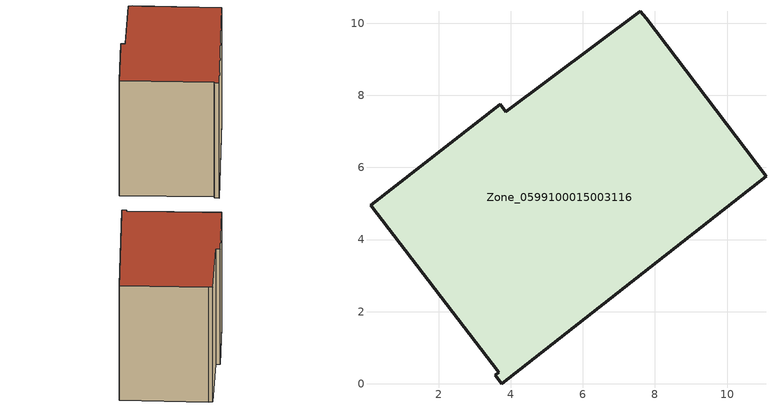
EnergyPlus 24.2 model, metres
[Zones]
Zone_0599100015003116
 floor ground (C_G): 7.76,10.14 11.08,5.76 3.75,0 3.57,0.24 3.67,0.31 0.11,4.95 3.7,7.75 3.86,7.54 7.59,10.33 z0.85
 wall outside (C_F): 11.08,5.76 7.76,10.14 7.59,10.33 3.86,7.54 3.7,7.75 0.11,4.95 3.67,0.31 3.57,0.24 3.75,0 11.08,5.76 z0.85:8.99
 roof outside (C_R): 3.57,0.24 3.75,0 11.08,5.76 7.76,10.14 7.59,10.33 3.86,7.54 3.7,7.75 0.11,4.95 3.67,0.31 z8.99
[BUILDING]
Pand.0599100015003116: North Axis=0; Terrain=City; Loads Convergence Tolerance Value=0.04; Temperature Convergence Tolerance Value=0.4; Solar Distribution=FullExterior; Maximum Number of Warmup Days=25; Minimum Number of Warmup Days=1
[Site:Location]
Rotterdam.The.Hague.AP_ZH_NLD Design_Conditions: Latitude=51.96; Longitude=4.45; Time Zone=1; Elevation=-4.5
[SITE:GROUNDTEMPERATURE:BUILDINGSURFACE]
18, 18, 18, 18, 18, 18, 18, 18, 18, 18, 18, 18
[MATERIAL] Thermal Absorptance=0.9; Solar Absorptance=0.7; Visible Absorptance=0.7
Name | Roughness | Thickness | Conductivity | Density | Specific Heat
G.TI.1975-1991 | MediumSmooth | 0.15 | 0.288461 | 540 | 1210
F.TI.1975-1991 | Rough | 0.3 | 0.230769 | 1920 | 840
R.TI.1975-1991 | MediumRough | 0.2 | 0.153846 | 1500 | 1000
[CONSTRUCTION]
C_G: G.TI.1975-1991
C_F: F.TI.1975-1991
C_R: R.TI.1975-1991
[ZONE]
Zone_0599100015003116: Type=1; Multiplier=1; Ceiling Height=Autocalculate; Volume=Autocalculate; Floor Area=autocalculate; Part of Total Floor Area=Yes
[ZONEINFILTRATION:DESIGNFLOWRATE]
Infil_Zone_0599100015003116: Zone or ZoneList or Space or SpaceList=Zone_0599100015003116; Schedule=AlwaysOn; Design Flow Rate Calculation Method=Flow/Area; Flow Rate per Floor Area=0.003; Constant Term Coefficient=1; Temperature Term Coefficient=0; Velocity Term Coefficient=0; Velocity Squared Term Coefficient=0
[HVACTEMPLATE:ZONE:IDEALLOADSAIRSYSTEM]
Zone_0599100015003116: Maximum Heating Supply Air Temperature=50; Minimum Cooling Supply Air Temperature=13; Maximum Heating Supply Air Humidity Ratio=0.0156; Minimum Cooling Supply Air Humidity Ratio=0.0077; Heating Limit=NoLimit; Cooling Limit=NoLimit; Dehumidification Control Type=ConstantSensibleHeatRatio; Cooling Sensible Heat Ratio=0.7; Dehumidification Setpoint=60; Humidification Control Type=None; Humidification Setpoint=30; Outdoor Air Method=None; Outdoor Air Flow Rate per Person=0.00944; Outdoor Air Flow Rate per Zone Floor Area=0; Outdoor Air Flow Rate per Zone=0; Demand Controlled Ventilation Type=None; Outdoor Air Economizer Type=NoEconomizer; Heat Recovery Type=None; Sensible Heat Recovery Effectiveness=0.7; Latent Heat Recovery Effectiveness=0.65
[ZONECONTROL:THERMOSTAT]
ThermostatControl_Zone_0599100015003116: Zone or ZoneList=Zone_0599100015003116; Control Type Schedule=DualSetpointControlType; Control 1=Thermostat_Zone_0599100015003116; Temperature Difference Between Cutout And Setpoint=0
[THERMOSTATSETPOINT:DUALSETPOINT]
Thermostat_Zone_0599100015003116: Heating Setpoint Temperature Schedule=HeatingSetpoint_Zone_0599100015003116; Cooling Setpoint Temperature Schedule=CoolingSetpoint_Zone_0599100015003116
[SCHEDULE:COMPACT]
HeatingSetpoint_Zone_0599100015003116: Through: 12/31, For: AllDays, Until: 24:00, 21
CoolingSetpoint_Zone_0599100015003116: Through: 12/31, For: AllDays, Until: 24:00, 24
DualSetpointControlType: Through: 12/31, For: AllDays, Until: 24:00, 4
AlwaysOn: Through: 12/31, For: AllDays, Until: 24:00, 1
